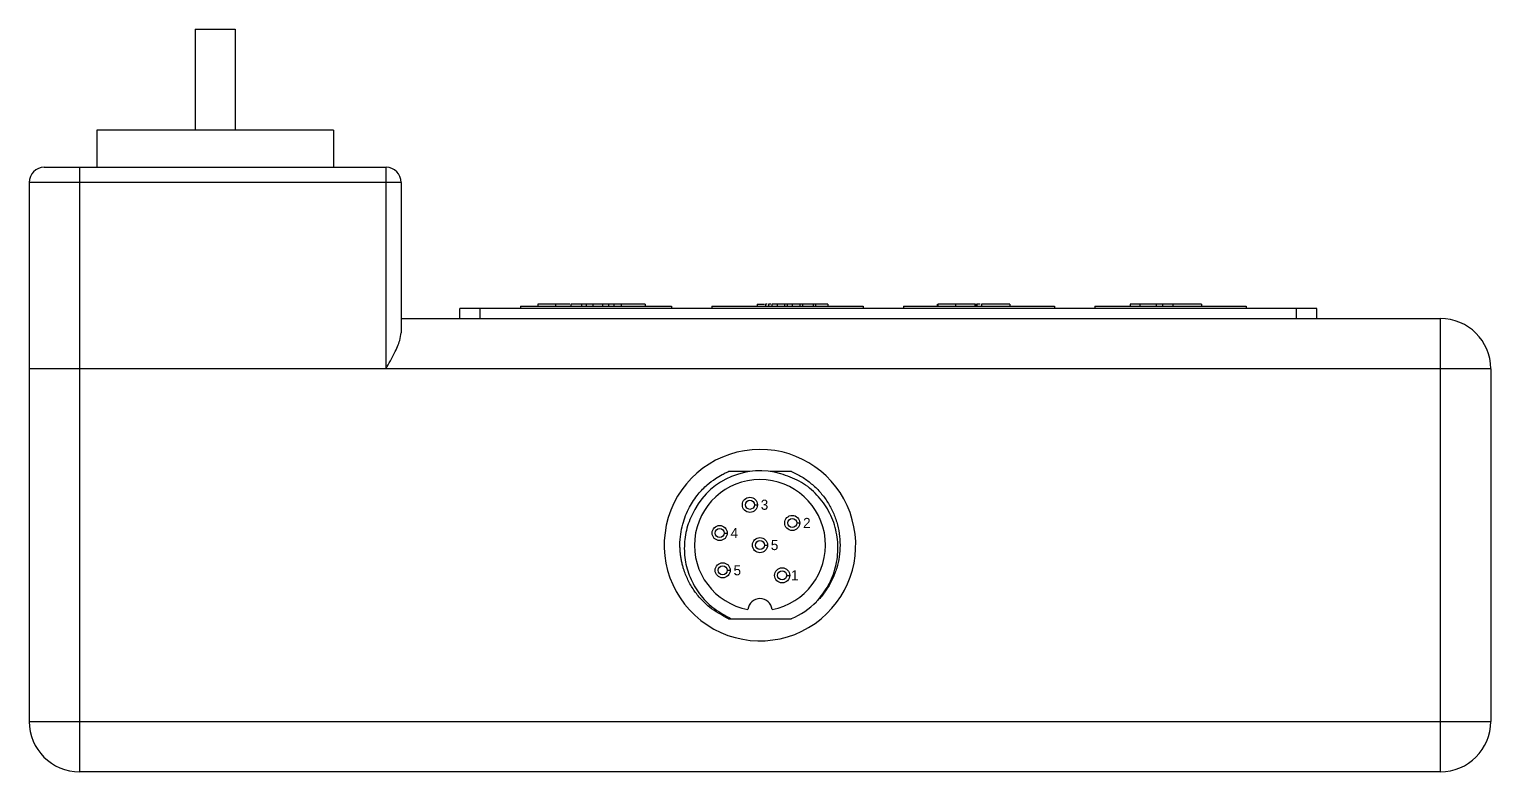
# Model space of a CAD drawing. Header units: millimetres. Extents: x 6 to 1086, y 5 to 917.
# Drawn here: x 47.9 to 192.9, y 843.3 to 917 of the extents above; entities that cross this region are included whole.
import ezdxf

# ---------------------------------------------------------------- set-up
doc = ezdxf.new("R2010")
doc.units = ezdxf.units.MM

msp = doc.modelspace()

# ---------------------------------------------------------------- linework, layer by layer
at = {"color": 7, "linetype": 'Continuous', "lineweight": 25}
for p, q in [((64.39, 916.96), (64.39, 906.96)), ((64.39, 916.96), (68.39, 916.96)), ((68.39, 916.96), (68.39, 906.96)), ((54.64, 906.96), (54.64, 903.26)), ((78.14, 906.96), (54.64, 906.96)), ((78.14, 906.96), (78.14, 903.26)), ((49.44, 903.26), (83.34, 903.26)), ((52.94, 903.26), (52.94, 843.26)), ((83.34, 883.26), (83.34, 903.26)), ((84.84, 901.76), (47.94, 901.76)), ((47.94, 901.76), (47.94, 848.26)), ((84.84, 901.76), (84.84, 886.83)), ((90.67, 888.26), (90.67, 889.26)), ((175.67, 889.26), (90.67, 889.26)), ((92.67, 888.26), (92.67, 889.26)), ((96.67, 889.49), (96.67, 889.26)), ((96.67, 889.46), (111.67, 889.46)), ((98.4, 889.66), (98.4, 889.46)), ((100.06, 889.66), (99.96, 889.66)), ((100.14, 889.66), (100.14, 889.46)), ((109.06, 889.66), (101.67, 889.66)), ((101.67, 889.66), (101.67, 889.46)), ((102.73, 889.66), (102.73, 889.46)), ((103.19, 889.66), (103.19, 889.46)), ((103.85, 889.66), (103.85, 889.46)), ((104.82, 889.66), (104.82, 889.46)), ((105.42, 889.66), (105.42, 889.46)), ((105.94, 889.66), (105.94, 889.46)), ((106.67, 889.66), (106.67, 889.46)), ((109.06, 889.66), (109.06, 889.46)), ((111.67, 889.49), (111.67, 889.26)), ((115.67, 889.46), (115.67, 889.26)), ((115.67, 889.46), (130.67, 889.46)), ((120.17, 889.66), (120.17, 889.46)), ((120.17, 889.66), (120.9, 889.66)), ((120.99, 889.66), (120.99, 889.46)), ((121.14, 889.66), (120.99, 889.66)), ((121.29, 889.66), (121.29, 889.46)), ((127.17, 889.66), (121.61, 889.66)), ((121.61, 889.66), (121.61, 889.46)), ((122.13, 889.66), (122.13, 889.46)), ((122.88, 889.66), (122.88, 889.46)), ((123.15, 889.66), (123.15, 889.46)), ((123.63, 889.66), (123.63, 889.46)), ((124.38, 889.66), (124.38, 889.46)), ((124.65, 889.66), (124.65, 889.46)), ((125.72, 889.66), (125.72, 889.46)), ((125.94, 889.66), (125.94, 889.46)), ((127.17, 889.66), (127.17, 889.46)), ((130.67, 889.46), (130.67, 889.26)), ((134.67, 889.46), (134.67, 889.26)), ((134.67, 889.46), (149.67, 889.46)), ((138.01, 889.66), (138.01, 889.46)), ((138.08, 889.66), (138.08, 889.46)), ((139.83, 889.66), (139.83, 889.46)), ((141.74, 889.66), (141.74, 889.46)), ((141.89, 889.66), (141.82, 889.66)), ((141.89, 889.66), (141.89, 889.46)), ((141.96, 889.66), (141.96, 889.46)), ((142.29, 889.66), (141.96, 889.66)), ((142.41, 889.66), (142.41, 889.46)), ((145.24, 889.66), (142.41, 889.66)), ((145.24, 889.66), (145.24, 889.46)), ((149.67, 889.46), (149.67, 889.26)), ((153.67, 889.46), (168.67, 889.46)), ((153.67, 889.46), (153.67, 889.26)), ((164.24, 889.66), (157.17, 889.66)), ((157.17, 889.66), (157.17, 889.46)), ((158.12, 889.66), (158.12, 889.46)), ((159.74, 889.66), (159.74, 889.46)), ((160.36, 889.66), (160.36, 889.46)), ((161.41, 889.66), (161.41, 889.46)), ((164.24, 889.66), (164.24, 889.46)), ((168.67, 889.46), (168.67, 889.26)), ((173.67, 888.26), (173.67, 889.26)), ((175.67, 888.26), (175.67, 889.26)), ((84.84, 888.26), (187.94, 888.26)), ((187.94, 843.26), (187.94, 888.26)), ((192.94, 883.26), (47.94, 883.26)), ((192.94, 883.26), (192.94, 848.26)), ((119.43, 873.06), (117.32, 873.06)), ((123.57, 873.06), (121.46, 873.06)), ((119.89, 869.76), (120.19, 869.76)), ((124.09, 867.96), (124.39, 867.96)), ((116.89, 866.96), (117.19, 866.96)), ((120.89, 865.76), (121.19, 865.76)), ((117.19, 863.26), (117.49, 863.26)), ((123.09, 862.76), (123.39, 862.76)), ((117.31, 858.46), (123.57, 858.46)), ((47.94, 848.26), (192.94, 848.26)), ((187.94, 843.26), (52.94, 843.26))]:
    msp.add_line(p, q, dxfattribs=at)
for centre, radius in [((119.44, 869.76), 0.75), ((119.44, 869.76), 0.45), ((123.64, 867.96), 0.75), ((116.44, 866.96), 0.75), ((116.44, 866.96), 0.45), ((123.64, 867.96), 0.45), ((120.44, 865.76), 0.75), ((120.44, 865.76), 0.45), ((116.74, 863.26), 0.75), ((116.74, 863.26), 0.45), ((122.64, 862.76), 0.75), ((122.64, 862.76), 0.45)]:
    msp.add_circle(centre, radius, dxfattribs=at)
for centre, radius, start, end in [((49.44, 901.76), 1.5, 90, 180), ((83.34, 901.76), 1.5, 0, 90), ((187.94, 883.26), 5, 0, 90), ((120.44, 865.76), 9.5, 90, 309.7877), ((120.44, 865.76), 9.5, 309.7877, 90), ((120.44, 865.76), 7.37, 73.784, 151.216), ((120.44, 865.76), 6.5, 280.5928, 259.4072), ((120.44, 859.26), 1.2, 5.2964, 174.7036), ((120.44, 865.76), 7.94, 293.1958, 315), ((52.94, 848.26), 5, 180, 270), ((187.94, 848.26), 5, 270, 0)]:
    msp.add_arc(centre, radius, start, end, dxfattribs=at)
for points, knots in [([(100.14, 889.66), (99.95, 889.66), (99.58, 889.66), (98.93, 889.66), (98.6, 889.66), (98.4, 889.66)], [0, 0, 0, 0, 0.280818, 0.561409, 1, 1, 1, 1]), ([(101.58, 889.66), (101.55, 889.66), (101.38, 889.66), (100.85, 889.66), (100.38, 889.66), (100.14, 889.66)], [0, 0, 0, 0, 0.093237, 0.546403, 1, 1, 1, 1]), ([(121.53, 889.66), (121.48, 889.66), (121.31, 889.66), (121.3, 889.66), (121.29, 889.66)], [0, 0, 0, 0, 0.338514, 1, 1, 1, 1]), ([(139.83, 889.66), (139.57, 889.66), (139.05, 889.66), (138.48, 889.66), (138.15, 889.66), (138.1, 889.66), (138.08, 889.66)], [0, 0, 0, 0, 0.279748, 0.558964, 0.779633, 1, 1, 1, 1]), ([(141.74, 889.66), (141.71, 889.66), (141.64, 889.66), (141.18, 889.66), (140.53, 889.66), (140.06, 889.66), (139.83, 889.66)], [0, 0, 0, 0, 0.280638, 0.559928, 0.779782, 1, 1, 1, 1]), ([(83.34, 883.26), (83.34, 883.27), (83.63, 883.79), (84.15, 884.75), (84.73, 885.97), (84.81, 886.59), (84.84, 886.83)], [0, 0, 0, 0, 0.003307, 0.42038, 0.767193, 1, 1, 1, 1]), ([(117.31, 858.46), (116.65, 858.81), (115.66, 859.33), (114.57, 860.38), (113.85, 861.28), (113.27, 862.3), (112.93, 863.15), (112.75, 863.78), (112.66, 864.17), (112.59, 864.56), (112.54, 864.96), (112.51, 865.36), (112.49, 865.99), (112.55, 866.82), (112.81, 868.1), (113.35, 869.48), (114.23, 870.78), (115.13, 871.71), (115.94, 872.33), (116.59, 872.72), (117.01, 872.93), (117.22, 873.02), (117.29, 873.05), (117.31, 873.06)], [0, 0, 0, 0, 0.120139, 0.181502, 0.243629, 0.306518, 0.370172, 0.391577, 0.413067, 0.434642, 0.456302, 0.478047, 0.499878, 0.558254, 0.613022, 0.711562, 0.795716, 0.86546, 0.920774, 0.961642, 0.988053, 0.995835, 1, 1, 1, 1]), ([(123.57, 873.06), (123.92, 872.9), (124.62, 872.56), (125.55, 871.88), (126.39, 871.07), (127.1, 870.15), (127.66, 869.14), (128.08, 868.05), (128.33, 866.92), (128.41, 865.76), (128.33, 864.61), (128.08, 863.47), (127.66, 862.39), (127.09, 861.38), (126.58, 860.67), (126.22, 860.33), (126.15, 860.26)], [0, 0, 0, 0, 0.075399, 0.150798, 0.226198, 0.301597, 0.376996, 0.452395, 0.527794, 0.603193, 0.678593, 0.753992, 0.829391, 0.90479, 0.980189, 1, 1, 1, 1]), ([(126.06, 860.15), (126.47, 860.66), (127.31, 861.7), (128.02, 863.58), (128.26, 865.56), (127.98, 867.55), (127.21, 869.39), (125.98, 870.97), (124.39, 872.2), (123.13, 872.63), (122.5, 872.84)], [0, 0, 0, 0, 0.124972, 0.250126, 0.375075, 0.499988, 0.625017, 0.749864, 0.874956, 1, 1, 1, 1]), ([(113.98, 869.31), (113.71, 868.77), (113.17, 867.69), (112.88, 865.88), (112.98, 864.07), (113.54, 862.3), (114.54, 860.7), (115.9, 859.34), (117.02, 858.76), (117.59, 858.46)], [0, 0, 0, 0, 0.139669, 0.27972, 0.419459, 0.559471, 0.706554, 0.85318, 1, 1, 1, 1])]:
    msp.add_open_spline(points, degree=3, knots=knots, dxfattribs=at)

# ---------------------------------------------------------------- texts
at = {"char_height": 1, "attachment_point": 5}
for s, insert in [('3', (120.89, 869.76)), ('4', (117.89, 866.96)), ('2', (125.09, 867.96)), ('5', (121.89, 865.76)), ('5', (118.19, 863.26)), ('1', (123.89, 862.76))]:
    msp.add_mtext_dynamic_manual_height_columns(s, width=1.1552, gutter_width=17.5, heights=[0], dxfattribs=dict(at, insert=insert))

doc.saveas('drawing.dxf')
